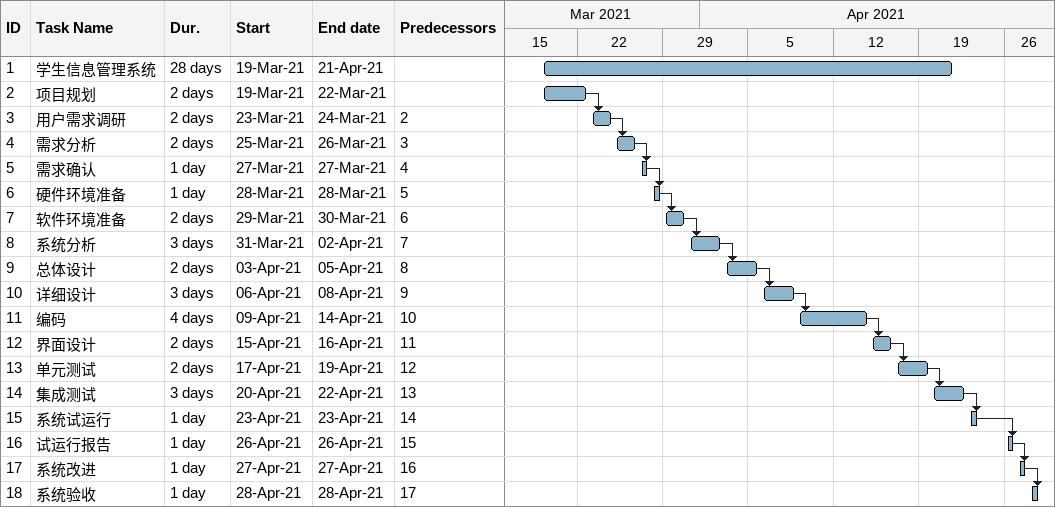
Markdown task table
| ID | Task | Duration | Start | Finish | Predecessors |
|---|---|---|---|---|---|
| 1 | 学生信息管理系统 | 28d | 2021-03-19 | 2021-04-21 |  |
| 2 | 项目规划 | 2d | 2021-03-19 | 2021-03-22 |  |
| 3 | 用户需求调研 | 2d | 2021-03-23 | 2021-03-24 | 2 |
| 4 | 需求分析 | 2d | 2021-03-25 | 2021-03-26 | 3 |
| 5 | 需求确认 | 1d | 2021-03-27 | 2021-03-27 | 4 |
| 6 | 硬件环境准备 | 1d | 2021-03-28 | 2021-03-28 | 5 |
| 7 | 软件环境准备 | 2d | 2021-03-29 | 2021-03-30 | 6 |
| 8 | 系统分析 | 3d | 2021-03-31 | 2021-04-02 | 7 |
| 9 | 总体设计 | 2d | 2021-04-03 | 2021-04-05 | 8 |
| 10 | 详细设计 | 3d | 2021-04-06 | 2021-04-08 | 9 |
| 11 | 编码 | 4d | 2021-04-09 | 2021-04-14 | 10 |
| 12 | 界面设计 | 2d | 2021-04-15 | 2021-04-16 | 11 |
| 13 | 单元测试 | 2d | 2021-04-17 | 2021-04-19 | 12 |
| 14 | 集成测试 | 3d | 2021-04-20 | 2021-04-22 | 13 |
| 15 | 系统试运行 | 1d | 2021-04-23 | 2021-04-23 | 14 |
| 16 | 试运行报告 | 1d | 2021-04-26 | 2021-04-26 | 15 |
| 17 | 系统改进 | 1d | 2021-04-27 | 2021-04-27 | 16 |
| 18 | 系统验收 | 1d | 2021-04-28 | 2021-04-28 | 17 |
